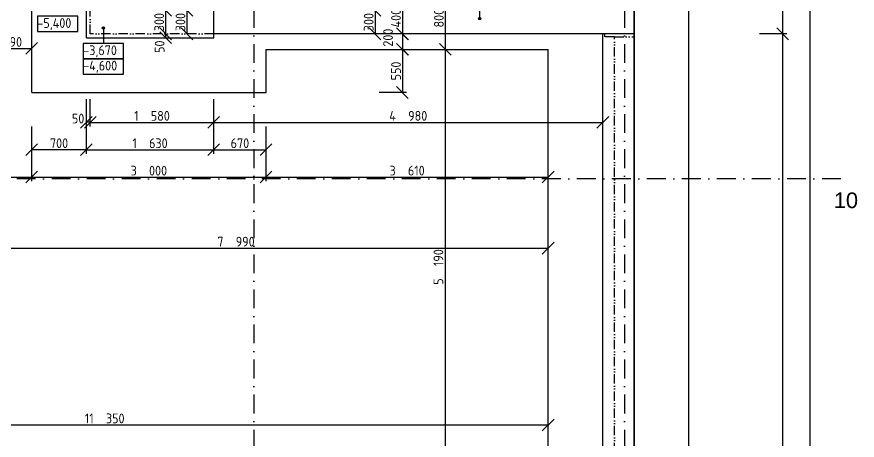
# Model space of a CAD drawing. Extents: x 4511820 to 5180432, y -1526536 to -944957.
# Drawn here: x 5148382 to 5159137, y -1452172 to -1446761 of the extents above; entities that cross this region are included whole.
import ezdxf

# ---------------------------------------------------------------- set-up
doc = ezdxf.new("R2010")
doc.units = 0
doc.header["$MEASUREMENT"] = 0
doc.linetypes.add('ACAD_ISO12W100', pattern=[22, 12, -3, 0.5, -3, 0.5, -3])
doc.linetypes.add('BODKOCIARKOVANA_3', pattern=[5.6, 3, -1.3, 0, -1.3])
doc.layers.get('0').update_dxf_attribs({"linetype": 'CONTINUOUS'})
doc.layers.get('Defpoints').update_dxf_attribs({"color": 61, "linetype": 'CONTINUOUS'})
for name, color, linetype in [('KÓTY', 4, 'CONTINUOUS'), ('MÚRY', 1, 'CONTINUOUS'), ('osi', 253, 'CONTINUOUS'), ('TENKÁ', 7, 'CONTINUOUS')]:
    doc.layers.add(name, color=color, linetype=linetype)
doc.styles.add('styl1', font='arial.ttf')
doc.styles.add('STYLE1', font='isocp.shx')
doc.dimstyles.new('STANDARD-50', dxfattribs={"dimtxt": 125, "dimasz": 150, "dimexe": 10, "dimexo": 200, "dimgap": 20, "dimtad": 1, "dimdsep": 46, "dimlunit": 6, "dimtxsty": 'STYLE1', "dimblk1": 'OBLIQUE', "dimblk2": 'OBLIQUE', "dimsah": 1, "dimcen": 2.5, "dimse1": 1, "dimse2": 1, "dimadec": 0, "dimazin": 0, "dimtfac": 1, "dimtmove": 1, "dimatfit": 3, "dimldrblk": 'OBLIQUE', "dimfxl": 1, "dimtolj": 1, "dimtzin": 0, "dimarcsym": 0})

# ---------------------------------------------------------------- blocks, each defined once
blk = doc.blocks.new('_OBLIQUE')
at = {"color": 0, "linetype": 'ByBlock'}
blk.add_line((-0.5, -0.5), (0.5, 0.5), dxfattribs=at)
blk = doc.blocks.new('*D38034')
at = {"layer": 'Defpoints', "color": 0}
for p in [(5148082.5, -1446158), (5148572.5, -1446158), (5148572.5, -1447164.5)]:
    blk.add_point(p, dxfattribs=at)
at = {"layer": 'KÓTY', "color": 0, "lineweight": -2}
blk.add_line((5148082.5, -1447164.5), (5148572.5, -1447164.5), dxfattribs=at)
at = {"layer": 'KÓTY', "color": 0, "linetype": 'ByBlock', "lineweight": -2, "xscale": 150, "yscale": 150, "zscale": 150, "rotation": 180}
blk.add_blockref('_OBLIQUE', (5148082.5, -1447164.5), dxfattribs=at)
at = {"layer": 'KÓTY', "color": 0, "linetype": 'ByBlock', "lineweight": -2, "xscale": 150, "yscale": 150, "zscale": 150}
blk.add_blockref('_OBLIQUE', (5148572.5, -1447164.5), dxfattribs=at)
at = {"layer": 'KÓTY', "color": 0, "insert": (5148327.5, -1447082), "char_height": 125, "attachment_point": 5, "style": 'STYLE1'}
blk.add_mtext('\\A1;490', dxfattribs=at)
blk = doc.blocks.new('*D39369')
at = {"layer": 'Defpoints', "color": 0}
for p in [(5143832, -1450083), (5155182, -1450083), (5155182, -1451977)]:
    blk.add_point(p, dxfattribs=at)
at = {"layer": 'KÓTY', "color": 0, "lineweight": -2}
blk.add_line((5143832, -1451977), (5155182, -1451977), dxfattribs=at)
at = {"layer": 'KÓTY', "color": 0, "linetype": 'ByBlock', "lineweight": -2, "xscale": 150, "yscale": 150, "zscale": 150, "rotation": 180}
blk.add_blockref('_OBLIQUE', (5143832, -1451977), dxfattribs=at)
at = {"layer": 'KÓTY', "color": 0, "linetype": 'ByBlock', "lineweight": -2, "xscale": 150, "yscale": 150, "zscale": 150}
blk.add_blockref('_OBLIQUE', (5155182, -1451977), dxfattribs=at)
at = {"layer": 'KÓTY', "color": 0, "insert": (5149507, -1451894), "char_height": 125, "attachment_point": 5, "style": 'STYLE1'}
blk.add_mtext('\\A1;11ﾠ350', dxfattribs=at)
blk = doc.blocks.new('*D39378')
at = {"layer": 'Defpoints', "color": 0}
for p in [(5155182, -1449718), (5147192, -1450168), (5155182, -1450168)]:
    blk.add_point(p, dxfattribs=at)
at = {"layer": 'KÓTY', "color": 0, "lineweight": -2}
blk.add_line((5147192, -1449718), (5155182, -1449718), dxfattribs=at)
at = {"layer": 'KÓTY', "color": 0, "linetype": 'ByBlock', "lineweight": -2, "xscale": 150, "yscale": 150, "zscale": 150, "rotation": 180}
blk.add_blockref('_OBLIQUE', (5147192, -1449718), dxfattribs=at)
at = {"layer": 'KÓTY', "color": 0, "linetype": 'ByBlock', "lineweight": -2, "xscale": 150, "yscale": 150, "zscale": 150}
blk.add_blockref('_OBLIQUE', (5155182, -1449718), dxfattribs=at)
at = {"layer": 'KÓTY', "color": 0, "insert": (5151187, -1449635), "char_height": 125, "attachment_point": 5, "style": 'STYLE1'}
blk.add_mtext('\\A1;7ﾠ990', dxfattribs=at)
blk = doc.blocks.new('*D39380')
at = {"layer": 'Defpoints', "color": 0}
for p in [(5152617, -1447178), (5153867, -1447178), (5152617, -1452368)]:
    blk.add_point(p, dxfattribs=at)
at = {"layer": 'KÓTY', "color": 0, "lineweight": -2}
blk.add_line((5153867, -1452368), (5153867, -1447178), dxfattribs=at)
at = {"layer": 'KÓTY', "color": 0, "linetype": 'ByBlock', "lineweight": -2, "xscale": 150, "yscale": 150, "zscale": 150}
for p, rotation in [((5153867, -1447178), 90), ((5153867, -1452368), 270)]:
    blk.add_blockref('_OBLIQUE', p, dxfattribs=dict(at, rotation=rotation))
at = {"layer": 'KÓTY', "color": 0, "insert": (5153778, -1449958), "char_height": 125, "attachment_point": 5, "rotation": 90, "style": 'STYLE1'}
blk.add_mtext('\\A1;5ﾠ190', dxfattribs=at)
blk = doc.blocks.new('*D39432')
at = {"layer": 'Defpoints', "color": 0}
for p in [(5153866.5, -1446378), (5153866.5, -1446378), (5153866.5, -1447178)]:
    blk.add_point(p, dxfattribs=at)
at = {"layer": 'KÓTY', "color": 0, "lineweight": -2}
blk.add_line((5153866.5, -1447178), (5153866.5, -1446378), dxfattribs=at)
at = {"layer": 'KÓTY', "color": 0, "linetype": 'ByBlock', "lineweight": -2, "xscale": 150, "yscale": 150, "zscale": 150}
for p, rotation in [((5153866.5, -1446378), 90), ((5153866.5, -1447178), 270)]:
    blk.add_blockref('_OBLIQUE', p, dxfattribs=dict(at, rotation=rotation))
at = {"layer": 'KÓTY', "color": 0, "insert": (5153784, -1446778), "char_height": 125, "attachment_point": 5, "rotation": 90, "style": 'STYLE1'}
blk.add_mtext('\\A1;800', dxfattribs=at)
blk = doc.blocks.new('*D39433')
at = {"layer": 'Defpoints', "color": 0}
for p in [(5153667.5, -1446578), (5153317.5, -1446978), (5153667.5, -1446978)]:
    blk.add_point(p, dxfattribs=at)
at = {"layer": 'KÓTY', "color": 0, "lineweight": -2}
blk.add_line((5153317.5, -1446578), (5153317.5, -1446978), dxfattribs=at)
at = {"layer": 'KÓTY', "color": 0, "linetype": 'ByBlock', "lineweight": -2, "xscale": 150, "yscale": 150, "zscale": 150}
for p, rotation in [((5153317.5, -1446578), 90), ((5153317.5, -1446978), 270)]:
    blk.add_blockref('_OBLIQUE', p, dxfattribs=dict(at, rotation=rotation))
at = {"layer": 'KÓTY', "color": 0, "insert": (5153235, -1446778), "char_height": 125, "attachment_point": 5, "rotation": 90, "style": 'STYLE1'}
blk.add_mtext('\\A1;400', dxfattribs=at)
blk = doc.blocks.new('*D39434')
at = {"layer": 'Defpoints', "color": 0}
for p in [(5153317.5, -1446678), (5152967.5, -1446978), (5153317.5, -1446978)]:
    blk.add_point(p, dxfattribs=at)
at = {"layer": 'KÓTY', "color": 0, "lineweight": -2}
blk.add_line((5152967.5, -1446678), (5152967.5, -1446978), dxfattribs=at)
at = {"layer": 'KÓTY', "color": 0, "linetype": 'ByBlock', "lineweight": -2, "xscale": 150, "yscale": 150, "zscale": 150}
for p, rotation in [((5152967.5, -1446678), 90), ((5152967.5, -1446978), 270)]:
    blk.add_blockref('_OBLIQUE', p, dxfattribs=dict(at, rotation=rotation))
at = {"layer": 'KÓTY', "color": 0, "insert": (5152885, -1446828), "char_height": 125, "attachment_point": 5, "rotation": 90, "style": 'STYLE1'}
blk.add_mtext('\\A1;300', dxfattribs=at)
blk = doc.blocks.new('*D39437')
at = {"layer": 'Defpoints', "color": 0}
for p in [(5153318, -1446978), (5153318, -1447178), (5153318, -1447178)]:
    blk.add_point(p, dxfattribs=at)
at = {"layer": 'KÓTY', "color": 0, "lineweight": -2}
blk.add_line((5153318, -1446978), (5153318, -1447178), dxfattribs=at)
at = {"layer": 'KÓTY', "color": 0, "linetype": 'ByBlock', "lineweight": -2, "xscale": 150, "yscale": 150, "zscale": 150}
for p, rotation in [((5153318, -1446978), 90), ((5153318, -1447178), 270)]:
    blk.add_blockref('_OBLIQUE', p, dxfattribs=dict(at, rotation=rotation))
at = {"layer": 'KÓTY', "color": 0, "insert": (5153133, -1447027), "char_height": 125, "attachment_point": 5, "rotation": 90, "style": 'STYLE1'}
blk.add_mtext('\\A1;200', dxfattribs=at)
blk = doc.blocks.new('*D39446')
at = {"layer": 'Defpoints', "color": 0}
for p in [(5148572, -1447728), (5151572, -1447728), (5151572, -1448810)]:
    blk.add_point(p, dxfattribs=at)
at = {"layer": 'KÓTY', "color": 0, "lineweight": -2}
blk.add_line((5148572, -1448810), (5151572, -1448810), dxfattribs=at)
at = {"layer": 'KÓTY', "color": 0, "linetype": 'ByBlock', "lineweight": -2, "xscale": 150, "yscale": 150, "zscale": 150, "rotation": 180}
blk.add_blockref('_OBLIQUE', (5148572, -1448810), dxfattribs=at)
at = {"layer": 'KÓTY', "color": 0, "linetype": 'ByBlock', "lineweight": -2, "xscale": 150, "yscale": 150, "zscale": 150}
blk.add_blockref('_OBLIQUE', (5151572, -1448810), dxfattribs=at)
at = {"layer": 'KÓTY', "color": 0, "insert": (5150072, -1448727), "char_height": 125, "attachment_point": 5, "style": 'STYLE1'}
blk.add_mtext('\\A1;3ﾠ000', dxfattribs=at)
blk = doc.blocks.new('*D39448')
at = {"layer": 'Defpoints', "color": 0}
for p in [(5148572, -1447728), (5143832, -1447883), (5148572, -1448810)]:
    blk.add_point(p, dxfattribs=at)
at = {"layer": 'KÓTY', "color": 0, "lineweight": -2}
blk.add_line((5143832, -1448810), (5148572, -1448810), dxfattribs=at)
at = {"layer": 'KÓTY', "color": 0, "linetype": 'ByBlock', "lineweight": -2, "xscale": 150, "yscale": 150, "zscale": 150, "rotation": 180}
blk.add_blockref('_OBLIQUE', (5143832, -1448810), dxfattribs=at)
at = {"layer": 'KÓTY', "color": 0, "linetype": 'ByBlock', "lineweight": -2, "xscale": 150, "yscale": 150, "zscale": 150}
blk.add_blockref('_OBLIQUE', (5148572, -1448810), dxfattribs=at)
at = {"layer": 'KÓTY', "color": 0, "insert": (5146202, -1448727), "char_height": 125, "attachment_point": 5, "style": 'STYLE1'}
blk.add_mtext('\\A1;4ﾠ740', dxfattribs=at)
blk = doc.blocks.new('*D39449')
at = {"layer": 'Defpoints', "color": 0}
for p in [(5151572, -1447728), (5155182, -1447728), (5155182, -1448810)]:
    blk.add_point(p, dxfattribs=at)
at = {"layer": 'KÓTY', "color": 0, "lineweight": -2}
blk.add_line((5151572, -1448810), (5155182, -1448810), dxfattribs=at)
at = {"layer": 'KÓTY', "color": 0, "linetype": 'ByBlock', "lineweight": -2, "xscale": 150, "yscale": 150, "zscale": 150, "rotation": 180}
blk.add_blockref('_OBLIQUE', (5151572, -1448810), dxfattribs=at)
at = {"layer": 'KÓTY', "color": 0, "linetype": 'ByBlock', "lineweight": -2, "xscale": 150, "yscale": 150, "zscale": 150}
blk.add_blockref('_OBLIQUE', (5155182, -1448810), dxfattribs=at)
at = {"layer": 'KÓTY', "color": 0, "insert": (5153377, -1448727), "char_height": 125, "attachment_point": 5, "style": 'STYLE1'}
blk.add_mtext('\\A1;3ﾠ610', dxfattribs=at)
blk = doc.blocks.new('*D39450')
at = {"layer": 'Defpoints', "color": 0}
for p in [(5149272, -1447028), (5150902, -1447028), (5150902, -1448460)]:
    blk.add_point(p, dxfattribs=at)
at = {"layer": 'KÓTY', "color": 0, "lineweight": -2}
blk.add_line((5149272, -1448460), (5150902, -1448460), dxfattribs=at)
at = {"layer": 'KÓTY', "color": 0, "linetype": 'ByBlock', "lineweight": -2, "xscale": 150, "yscale": 150, "zscale": 150, "rotation": 180}
blk.add_blockref('_OBLIQUE', (5149272, -1448460), dxfattribs=at)
at = {"layer": 'KÓTY', "color": 0, "linetype": 'ByBlock', "lineweight": -2, "xscale": 150, "yscale": 150, "zscale": 150}
blk.add_blockref('_OBLIQUE', (5150902, -1448460), dxfattribs=at)
at = {"layer": 'KÓTY', "color": 0, "insert": (5150087, -1448377), "char_height": 125, "attachment_point": 5, "style": 'STYLE1'}
blk.add_mtext('\\A1;1ﾠ630', dxfattribs=at)
blk = doc.blocks.new('*D39451')
at = {"layer": 'Defpoints', "color": 0}
for p in [(5150902.5, -1447028), (5151572.5, -1447178), (5151572.5, -1448459.5)]:
    blk.add_point(p, dxfattribs=at)
at = {"layer": 'KÓTY', "color": 0, "lineweight": -2}
blk.add_line((5150902.5, -1448459.5), (5151572.5, -1448459.5), dxfattribs=at)
at = {"layer": 'KÓTY', "color": 0, "linetype": 'ByBlock', "lineweight": -2, "xscale": 150, "yscale": 150, "zscale": 150, "rotation": 180}
blk.add_blockref('_OBLIQUE', (5150902.5, -1448459.5), dxfattribs=at)
at = {"layer": 'KÓTY', "color": 0, "linetype": 'ByBlock', "lineweight": -2, "xscale": 150, "yscale": 150, "zscale": 150}
blk.add_blockref('_OBLIQUE', (5151572.5, -1448459.5), dxfattribs=at)
at = {"layer": 'KÓTY', "color": 0, "insert": (5151237.5, -1448377), "char_height": 125, "attachment_point": 5, "style": 'STYLE1'}
blk.add_mtext('\\A1;670', dxfattribs=at)
blk = doc.blocks.new('*D39452')
at = {"layer": 'Defpoints', "color": 0}
for p in [(5148572.5, -1447028), (5149272.5, -1447028), (5148572.5, -1448459.5)]:
    blk.add_point(p, dxfattribs=at)
at = {"layer": 'KÓTY', "color": 0, "lineweight": -2}
blk.add_line((5149272.5, -1448459.5), (5148572.5, -1448459.5), dxfattribs=at)
at = {"layer": 'KÓTY', "color": 0, "linetype": 'ByBlock', "lineweight": -2, "xscale": 150, "yscale": 150, "zscale": 150, "rotation": 180}
blk.add_blockref('_OBLIQUE', (5148572.5, -1448459.5), dxfattribs=at)
at = {"layer": 'KÓTY', "color": 0, "linetype": 'ByBlock', "lineweight": -2, "xscale": 150, "yscale": 150, "zscale": 150}
blk.add_blockref('_OBLIQUE', (5149272.5, -1448459.5), dxfattribs=at)
at = {"layer": 'KÓTY', "color": 0, "insert": (5148922.5, -1448377), "char_height": 125, "attachment_point": 5, "style": 'STYLE1'}
blk.add_mtext('\\A1;700', dxfattribs=at)
blk = doc.blocks.new('*D39453')
at = {"layer": 'Defpoints', "color": 0}
for p in [(5149322, -1446978), (5150902, -1446978), (5150902, -1448110)]:
    blk.add_point(p, dxfattribs=at)
at = {"layer": 'KÓTY', "color": 0, "lineweight": -2}
blk.add_line((5149322, -1448110), (5150902, -1448110), dxfattribs=at)
at = {"layer": 'KÓTY', "color": 0, "linetype": 'ByBlock', "lineweight": -2, "xscale": 150, "yscale": 150, "zscale": 150, "rotation": 180}
blk.add_blockref('_OBLIQUE', (5149322, -1448110), dxfattribs=at)
at = {"layer": 'KÓTY', "color": 0, "linetype": 'ByBlock', "lineweight": -2, "xscale": 150, "yscale": 150, "zscale": 150}
blk.add_blockref('_OBLIQUE', (5150902, -1448110), dxfattribs=at)
at = {"layer": 'KÓTY', "color": 0, "insert": (5150112, -1448027), "char_height": 125, "attachment_point": 5, "style": 'STYLE1'}
blk.add_mtext('\\A1;1ﾠ580', dxfattribs=at)
blk = doc.blocks.new('*D39454')
at = {"layer": 'Defpoints', "color": 0}
for p in [(5149272.5, -1446978), (5149322.5, -1446978), (5149272.5, -1448109.5)]:
    blk.add_point(p, dxfattribs=at)
at = {"layer": 'KÓTY', "color": 0, "lineweight": -2}
blk.add_line((5149322.5, -1448109.5), (5149272.5, -1448109.5), dxfattribs=at)
at = {"layer": 'KÓTY', "color": 0, "linetype": 'ByBlock', "lineweight": -2, "xscale": 150, "yscale": 150, "zscale": 150, "rotation": 180}
blk.add_blockref('_OBLIQUE', (5149272.5, -1448109.5), dxfattribs=at)
at = {"layer": 'KÓTY', "color": 0, "linetype": 'ByBlock', "lineweight": -2, "xscale": 150, "yscale": 150, "zscale": 150}
blk.add_blockref('_OBLIQUE', (5149322.5, -1448109.5), dxfattribs=at)
at = {"layer": 'KÓTY', "color": 0, "insert": (5149166.5, -1448061), "char_height": 125, "attachment_point": 5, "style": 'STYLE1'}
blk.add_mtext('\\A1;50', dxfattribs=at)
blk = doc.blocks.new('*D39468')
at = {"layer": 'Defpoints', "color": 0}
for p in [(5151572.5, -1447178), (5151572.5, -1447728), (5153317.5, -1447728)]:
    blk.add_point(p, dxfattribs=at)
at = {"layer": 'KÓTY', "color": 0, "lineweight": -2}
blk.add_line((5153317.5, -1447178), (5153317.5, -1447728), dxfattribs=at)
at = {"layer": 'KÓTY', "color": 0, "linetype": 'ByBlock', "lineweight": -2, "xscale": 150, "yscale": 150, "zscale": 150}
for p, rotation in [((5153317.5, -1447178), 90), ((5153317.5, -1447728), 270)]:
    blk.add_blockref('_OBLIQUE', p, dxfattribs=dict(at, rotation=rotation))
at = {"layer": 'KÓTY', "color": 0, "insert": (5153235, -1447453), "char_height": 125, "attachment_point": 5, "rotation": 90, "style": 'STYLE1'}
blk.add_mtext('\\A1;550', dxfattribs=at)
blk = doc.blocks.new('*D39470')
at = {"layer": 'Defpoints', "color": 0}
for p in [(5150902, -1446803), (5155882, -1446978), (5155882, -1448110)]:
    blk.add_point(p, dxfattribs=at)
at = {"layer": 'KÓTY', "color": 0, "lineweight": -2}
blk.add_line((5150902, -1448110), (5155882, -1448110), dxfattribs=at)
at = {"layer": 'KÓTY', "color": 0, "linetype": 'ByBlock', "lineweight": -2, "xscale": 150, "yscale": 150, "zscale": 150, "rotation": 180}
blk.add_blockref('_OBLIQUE', (5150902, -1448110), dxfattribs=at)
at = {"layer": 'KÓTY', "color": 0, "linetype": 'ByBlock', "lineweight": -2, "xscale": 150, "yscale": 150, "zscale": 150}
blk.add_blockref('_OBLIQUE', (5155882, -1448110), dxfattribs=at)
at = {"layer": 'KÓTY', "color": 0, "insert": (5153392, -1448027), "char_height": 125, "attachment_point": 5, "style": 'STYLE1'}
blk.add_mtext('\\A1;4ﾠ980', dxfattribs=at)
blk = doc.blocks.new('*D39487')
at = {"layer": 'Defpoints', "color": 0}
for p in [(5156282, -1439918), (5156282, -1446978), (5158183, -1446978)]:
    blk.add_point(p, dxfattribs=at)
at = {"layer": 'KÓTY', "color": 0, "lineweight": -2}
blk.add_line((5158183, -1439918), (5158183, -1446978), dxfattribs=at)
at = {"layer": 'KÓTY', "color": 0, "linetype": 'ByBlock', "lineweight": -2, "xscale": 150, "yscale": 150, "zscale": 150}
for p, rotation in [((5158183, -1439918), 90), ((5158183, -1446978), 270)]:
    blk.add_blockref('_OBLIQUE', p, dxfattribs=dict(at, rotation=rotation))
at = {"layer": 'KÓTY', "color": 0, "insert": (5158100, -1443448), "char_height": 125, "attachment_point": 5, "rotation": 90, "style": 'STYLE1'}
blk.add_mtext('\\A1;7ﾠ060', dxfattribs=at)
blk = doc.blocks.new('*D39488')
at = {"layer": 'Defpoints', "color": 0}
for p in [(5156282, -1446978), (5156282, -1466408), (5158183, -1466408)]:
    blk.add_point(p, dxfattribs=at)
at = {"layer": 'KÓTY', "color": 0, "lineweight": -2}
blk.add_line((5158183, -1446978), (5158183, -1466408), dxfattribs=at)
at = {"layer": 'KÓTY', "color": 0, "linetype": 'ByBlock', "lineweight": -2, "xscale": 150, "yscale": 150, "zscale": 150}
for p, rotation in [((5158183, -1446978), 90), ((5158183, -1466408), 270)]:
    blk.add_blockref('_OBLIQUE', p, dxfattribs=dict(at, rotation=rotation))
at = {"layer": 'KÓTY', "color": 0, "insert": (5158100, -1456693), "char_height": 125, "attachment_point": 5, "rotation": 90, "style": 'STYLE1'}
blk.add_mtext('\\A1;19ﾠ430', dxfattribs=at)
blk = doc.blocks.new('*D39490')
at = {"layer": 'Defpoints', "color": 0}
for p in [(5156982, -1439718), (5156982, -1466908), (5158533, -1466908)]:
    blk.add_point(p, dxfattribs=at)
at = {"layer": 'KÓTY', "color": 0, "lineweight": -2}
blk.add_line((5158533, -1439718), (5158533, -1466908), dxfattribs=at)
at = {"layer": 'KÓTY', "color": 0, "linetype": 'ByBlock', "lineweight": -2, "xscale": 150, "yscale": 150, "zscale": 150}
for p, rotation in [((5158533, -1439718), 90), ((5158533, -1466908), 270)]:
    blk.add_blockref('_OBLIQUE', p, dxfattribs=dict(at, rotation=rotation))
at = {"layer": 'KÓTY', "color": 0, "insert": (5158450, -1453313), "char_height": 125, "attachment_point": 5, "rotation": 90, "style": 'STYLE1'}
blk.add_mtext('\\A1;27ﾠ190', dxfattribs=at)
blk = doc.blocks.new('*D39522')
at = {"layer": 'Defpoints', "color": 0}
for p in [(5150559, -1446678), (5150559, -1446978), (5150559, -1446978)]:
    blk.add_point(p, dxfattribs=at)
at = {"layer": 'KÓTY', "color": 0, "lineweight": -2}
blk.add_line((5150559, -1446678), (5150559, -1446978), dxfattribs=at)
at = {"layer": 'KÓTY', "color": 0, "linetype": 'ByBlock', "lineweight": -2, "xscale": 150, "yscale": 150, "zscale": 150}
for p, rotation in [((5150559, -1446678), 90), ((5150559, -1446978), 270)]:
    blk.add_blockref('_OBLIQUE', p, dxfattribs=dict(at, rotation=rotation))
at = {"layer": 'KÓTY', "color": 0, "insert": (5150476.5, -1446828), "char_height": 125, "attachment_point": 5, "rotation": 90, "style": 'STYLE1'}
blk.add_mtext('\\A1;300', dxfattribs=at)
blk = doc.blocks.new('*D39535')
at = {"layer": 'Defpoints', "color": 0}
for p in [(5150286.5, -1446678), (5150286.5, -1446978), (5150286.5, -1446978)]:
    blk.add_point(p, dxfattribs=at)
at = {"layer": 'KÓTY', "color": 0, "lineweight": -2}
blk.add_line((5150286.5, -1446678), (5150286.5, -1446978), dxfattribs=at)
at = {"layer": 'KÓTY', "color": 0, "linetype": 'ByBlock', "lineweight": -2, "xscale": 150, "yscale": 150, "zscale": 150}
for p, rotation in [((5150286.5, -1446678), 90), ((5150286.5, -1446978), 270)]:
    blk.add_blockref('_OBLIQUE', p, dxfattribs=dict(at, rotation=rotation))
at = {"layer": 'KÓTY', "color": 0, "insert": (5150204, -1446828), "char_height": 125, "attachment_point": 5, "rotation": 90, "style": 'STYLE1'}
blk.add_mtext('\\A1;300', dxfattribs=at)
blk = doc.blocks.new('*D39536')
at = {"layer": 'Defpoints', "color": 0}
for p in [(5150286.5, -1446978), (5150286.5, -1447028), (5150286.5, -1447028)]:
    blk.add_point(p, dxfattribs=at)
at = {"layer": 'KÓTY', "color": 0, "lineweight": -2}
blk.add_line((5150286.5, -1446978), (5150286.5, -1447028), dxfattribs=at)
at = {"layer": 'KÓTY', "color": 0, "linetype": 'ByBlock', "lineweight": -2, "xscale": 150, "yscale": 150, "zscale": 150}
for p, rotation in [((5150286.5, -1446978), 90), ((5150286.5, -1447028), 270)]:
    blk.add_blockref('_OBLIQUE', p, dxfattribs=dict(at, rotation=rotation))
at = {"layer": 'KÓTY', "color": 0, "insert": (5150210, -1447143), "char_height": 125, "attachment_point": 5, "rotation": 90, "style": 'STYLE1'}
blk.add_mtext('\\A1;50', dxfattribs=at)

msp = doc.modelspace()

# ---------------------------------------------------------------- hatches: boundary and pattern name
at = {"layer": 'KÓTY', "ltscale": 0.25}
for points in [[(5154292.684, -1446783.934, 1), (5154322.684, -1446783.934, 1)], [(5149475.454, -1446901.868, -1), (5149505.454, -1446901.868, -1)]]:
    msp.add_hatch(color=256, dxfattribs=at).paths.add_polyline_path(points)

# ---------------------------------------------------------------- linework, layer by layer
at = {"layer": 'KÓTY'}
for p, q in [((5154307.684, -1446783.934), (5154307.684, -1446309.25)), ((5149490.454, -1446901.868), (5149490.454, -1447101.052)), ((5158236.403, -1446978), (5157886.403, -1446978)), ((5153370.903, -1447728), (5153020.903, -1447728)), ((5149272.5, -1448162.903), (5149272.5, -1447812.903)), ((5149322.5, -1448162.903), (5149322.5, -1447812.903)), ((5150902.5, -1448162.903), (5150902.5, -1447812.903)), ((5148572.5, -1448512.903), (5148572.5, -1448162.903)), ((5149272.5, -1448512.903), (5149272.5, -1448162.903)), ((5150902.5, -1448512.903), (5150902.5, -1448162.903)), ((5151572.5, -1448512.903), (5151572.5, -1448162.903)), ((5148572.5, -1448862.903), (5148572.5, -1448512.903)), ((5151572.5, -1448862.903), (5151572.5, -1448512.903))]:
    msp.add_line(p, q, dxfattribs=at)
at = {"layer": 'KÓTY', "ltscale": 0.25}
for centre in [(5154307.684, -1446783.934), (5149490.454, -1446901.868)]:
    msp.add_circle(centre, 15, dxfattribs=at)
at = {"layer": 'MÚRY', "linetype": 'Continuous', "lineweight": 30}
for p, q in [((5156982.5, -1466908), (5156982.5, -1439718)), ((5148572.5, -1447728), (5148572.5, -1443758)), ((5151572.5, -1447178), (5155182.5, -1447178)), ((5151572.5, -1447728), (5151572.5, -1447178)), ((5155182.5, -1466308), (5155182.5, -1447178)), ((5148572.5, -1447728), (5151572.5, -1447728))]:
    msp.add_line(p, q, dxfattribs=at)
at = {"layer": 'osi', "linetype": 'BODKOCIARKOVANA_3', "ltscale": 80}
for p, q in [((5151417.5, -1437250.906), (5151417.5, -1469178.809)), ((5156157.5, -1437250.906), (5156157.5, -1469178.809)), ((5158927.164, -1448833), (5092648, -1448833))]:
    msp.add_line(p, q, dxfattribs=at)
at = {"layer": 'TENKÁ', "linetype": 'Continuous', "lineweight": 25}
for p, q in [((5156282.5, -1466408), (5156282.5, -1439918)), ((5156282.5, -1440018), (5156282.5, -1466408)), ((5149272.5, -1447028), (5149272.5, -1444648)), ((5150902.5, -1447028), (5150902.5, -1446578)), ((5156282.5, -1446978), (5150902.5, -1446978)), ((5155882.5, -1466458), (5155882.5, -1446978)), ((5149272.5, -1447028), (5150902.5, -1447028))]:
    msp.add_line(p, q, dxfattribs=at)
at = {"layer": 'TENKÁ', "color": 40, "linetype": 'ACAD_ISO12W100', "ltscale": 10}
for p, q in [((5149322.5, -1446978), (5149322.5, -1446678)), ((5150902.5, -1446978), (5149322.5, -1446978)), ((5155902.5, -1446978), (5155902.5, -1447018)), ((5156032.5, -1447018), (5155902.5, -1447018)), ((5156032.5, -1466408), (5156032.5, -1447018)), ((5156032.5, -1447018), (5156282.5, -1447018))]:
    msp.add_line(p, q, dxfattribs=at)
at = {"layer": 'TENKÁ', "ltscale": 0.25}
for points in [[(5149160.816, -1446949), (5149160.816, -1446752.75), (5148646.184, -1446752.75), (5148646.184, -1446949)], [(5149747.77, -1447297.302), (5149747.77, -1447101.052), (5149233.138, -1447101.052), (5149233.138, -1447297.302)], [(5149747.77, -1447493.552), (5149747.77, -1447297.302), (5149233.138, -1447297.302), (5149233.138, -1447493.552)]]:
    msp.add_lwpolyline(points, close=True, dxfattribs=at)

# ---------------------------------------------------------------- texts
for s, height, style, p in [('-5,400', 125, 'STYLE1', (5148645.073, -1446902.951)), ('-3,670', 125, 'STYLE1', (5149232.027, -1447251.253)), ('-4,600', 125, 'STYLE1', (5149232.027, -1447447.503)), ('10', 200, 'styl1', (5158837.412, -1449206.269))]:
    msp.add_text(s, height=height, dxfattribs=dict(at, style=style)).set_placement(p)

# ---------------------------------------------------------------- dimensions: what is measured, and where the dimension line sits
at = {"layer": 'KÓTY'}
for base, p1, p2, picture, middle in [((5158533, -1466908), (5156982.5, -1439718), (5156982.5, -1466908), '*D39490', (5158450.457, -1453313)), ((5158183, -1446978), (5156282.5, -1439918), (5156282.5, -1446978), '*D39487', (5158100.457, -1443448)), ((5153866.5, -1446378), (5153866.5, -1447178), (5153866.5, -1446378), '*D39432', (5153784, -1446778)), ((5153317.5, -1446978), (5153667.5, -1446578), (5153667.5, -1446978), '*D39433', (5153235, -1446778)), ((5150286.5, -1446978), (5150286.5, -1446678), (5150286.5, -1446978), '*D39535', (5150204, -1446828)), ((5150559, -1446978), (5150559, -1446678), (5150559, -1446978), '*D39522', (5150476.5, -1446828)), ((5152967.5, -1446978), (5153317.5, -1446678), (5153317.5, -1446978), '*D39434', (5152885, -1446828)), ((5153317.5, -1447178), (5153317.5, -1446978), (5153317.5, -1447178), '*D39437', (5153132.5, -1447027.25)), ((5158183, -1466408), (5156282.5, -1446978), (5156282.5, -1466408), '*D39488', (5158100.457, -1456693)), ((5153317.5, -1447728), (5151572.5, -1447178), (5151572.5, -1447728), '*D39468', (5153235, -1447453))]:
    dim = msp.add_linear_dim(base=base, p1=p1, p2=p2, angle=90, dimstyle='STANDARD-50', override={"dimtxsty": 'STYLE1', "dimldrblk": 'OBLIQUE'}, dxfattribs=at)
    dim.commit()
    dim.dimension.update_dxf_attribs({"geometry": picture, "text_midpoint": middle})
for base, p1, p2, picture, middle in [((5148572.5, -1447164.5), (5148082.5, -1446158), (5148572.5, -1446158), '*D38034', (5148327.5, -1447082)), ((5155882.5, -1448109.5), (5150902.5, -1446803), (5155882.5, -1446978), '*D39470', (5153392.5, -1448026.957)), ((5148572.5, -1448459.5), (5149272.5, -1447028), (5148572.5, -1447028), '*D39452', (5148922.5, -1448377)), ((5150902.5, -1448459.5), (5149272.5, -1447028), (5150902.5, -1447028), '*D39450', (5150087.5, -1448376.957)), ((5151572.5, -1448459.5), (5150902.5, -1447028), (5151572.5, -1447178), '*D39451', (5151237.5, -1448377)), ((5148572.5, -1448809.5), (5143832.5, -1447883), (5148572.5, -1447728), '*D39448', (5146202.5, -1448726.957)), ((5151572.5, -1448809.5), (5148572.5, -1447728), (5151572.5, -1447728), '*D39446', (5150072.5, -1448726.957)), ((5155182.5, -1448809.5), (5151572.5, -1447728), (5155182.5, -1447728), '*D39449', (5153377.5, -1448726.957)), ((5155182.5, -1451976.5), (5143832.5, -1450083), (5155182.5, -1450083), '*D39369', (5149507.5, -1451893.957))]:
    dim = msp.add_linear_dim(base=base, p1=p1, p2=p2, dimstyle='STANDARD-50', override={"dimtxsty": 'STYLE1', "dimldrblk": 'OBLIQUE'}, dxfattribs=at)
    dim.commit()
    dim.dimension.update_dxf_attribs({"geometry": picture, "text_midpoint": middle})
for base, p1, p2, picture, middle in [((5150286.5, -1447028), (5150286.5, -1446978), (5150286.5, -1447028), '*D39536', (5150292.5, -1447143)), ((5153866.5, -1447178), (5152617.5, -1452368), (5152617.5, -1447178), '*D39380', (5153860.5, -1449958.5))]:
    dim = msp.add_linear_dim(base=base, p1=p1, p2=p2, angle=90, dimstyle='STANDARD-50', override={"dimtxsty": 'STYLE1', "dimldrblk": 'OBLIQUE'}, dxfattribs=at)
    dim.commit()
    dim.dimension.update_dxf_attribs({"geometry": picture, "text_midpoint": middle, "dimtype": 160})
dim = msp.add_linear_dim(base=(5149272.5, -1448109.5), p1=(5149322.5, -1446978), p2=(5149272.5, -1446978), dimstyle='STANDARD-50', dxfattribs=at)
dim.commit()
dim.dimension.update_dxf_attribs({"geometry": '*D39454', "text_midpoint": (5149166.5, -1448143.5), "dimtype": 160})
for base, p1, p2, picture, middle in [((5150902.5, -1448109.5), (5149322.5, -1446978), (5150902.5, -1446978), '*D39453', (5150112.5, -1448026.957)), ((5155182.5, -1449718), (5147192.5, -1450168), (5155182.5, -1450168), '*D39378', (5151187.5, -1449635.457))]:
    dim = msp.add_linear_dim(base=base, p1=p1, p2=p2, dimstyle='STANDARD-50', dxfattribs=at)
    dim.commit()
    dim.dimension.update_dxf_attribs({"geometry": picture, "text_midpoint": middle})

doc.saveas('drawing.dxf')
